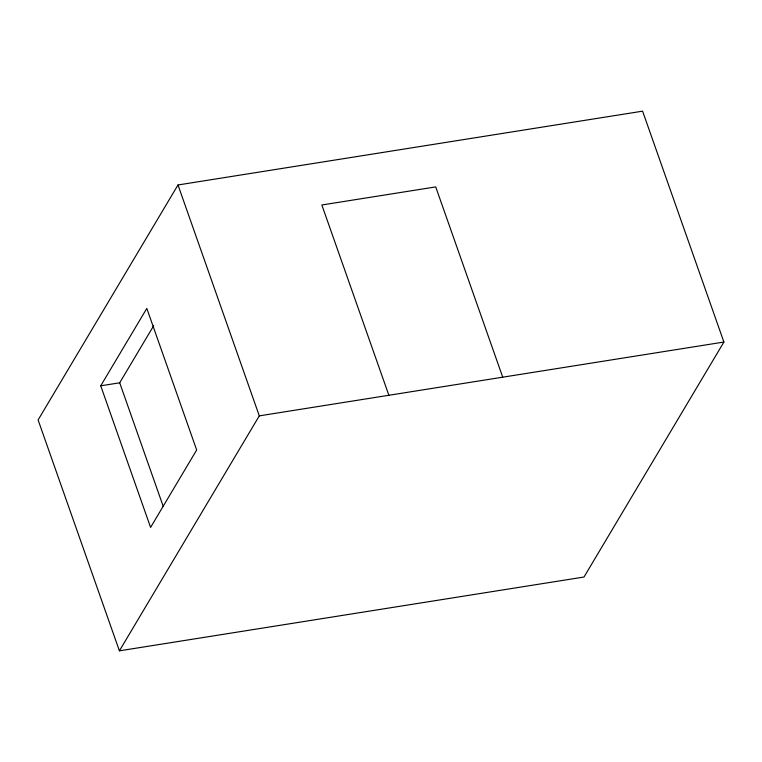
<?xml version="1.0" encoding="UTF-8"?>
<svg xmlns="http://www.w3.org/2000/svg" width="762" height="762" viewBox="0 0 762 762"><rect width="100%" height="100%" fill="white"/><g stroke="black" fill="none" stroke-linecap="round" stroke-linejoin="round"><path stroke-width="1.14" d="M177.994 184.975L38.1 419.957L119.405 650.834L584.006 577.024L723.9 342.043L642.595 111.166L177.994 184.975L259.299 415.862L119.405 650.834M100.727 385.81L146.809 308.41L196.672 449.999L150.59 527.409L100.727 385.81L119.701 382.8L153.657 325.765M259.299 415.862L723.9 342.043M502.729 377.19L435.721 186.9L321.85 204.988L388.868 395.278M119.701 382.8L163.287 506.559"/></g></svg>
